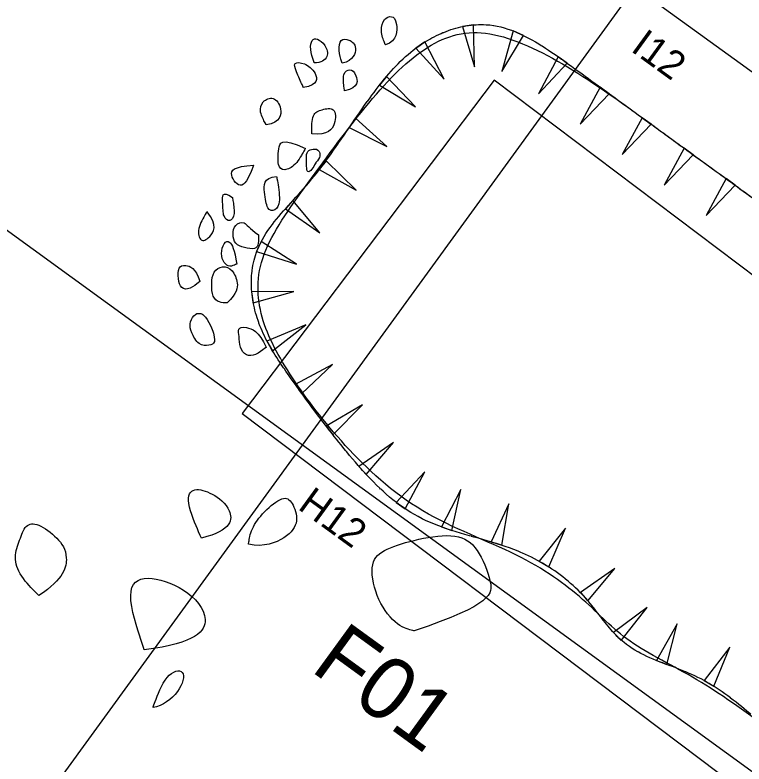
# Model space of a CAD drawing. Extents: x -823 to 4, y -30 to 727.
# Drawn here: x -530.313 to -529.048, y 142.718 to 144.02 of the extents above; entities that cross this region are included whole.
import ezdxf

# ---------------------------------------------------------------- set-up
doc = ezdxf.new("R2010")
doc.units = 0
for name, color, linetype in [('Burial', 7, 'Continuous'), ('Later village', 7, 'Continuous'), ('Limestone Cobbles', 7, 'Continuous'), ('Postholes', 7, 'Continuous'), ('Quadrat IDs', 7, 'Continuous'), ('Quadrat Outlines', 7, 'Continuous'), ('River', 7, 'Continuous'), ('Road', 7, 'Continuous')]:
    doc.layers.add(name, color=color, linetype=linetype)

msp = doc.modelspace()

# ---------------------------------------------------------------- linework, layer by layer
at = {"layer": 'Burial'}
for points in [[(-529.5703, 143.989), (-529.5691, 143.9895), (-529.5649, 143.9912), (-529.5606, 143.9927), (-529.5564, 143.9942), (-529.5521, 143.9955), (-529.5478, 143.9967), (-529.5434, 143.9979), (-529.5391, 143.999), (-529.5347, 143.9998), (-529.5304, 144.0007), (-529.5271, 144.0012)], [(-529.5271, 144.0012), (-529.526, 144.0014), (-529.5216, 144.0019), (-529.5172, 144.0024), (-529.5129, 144.0028), (-529.5085, 144.0029), (-529.5041, 144.003), (-529.4998, 144.003), (-529.4955, 144.0027), (-529.4891, 144.0023), (-529.4827, 144.0014), (-529.4823, 144.0014)], [(-529.4822, 144.0013), (-529.4764, 144.0002), (-529.4701, 143.9989), (-529.4639, 143.9972), (-529.4578, 143.9952), (-529.4516, 143.9932), (-529.4456, 143.9908), (-529.4395, 143.9882), (-529.4393, 143.9881)], [(-529.6098, 143.9675), (-529.6074, 143.9692), (-529.6024, 143.9724), (-529.5973, 143.9755), (-529.5934, 143.9778), (-529.5895, 143.9799), (-529.5855, 143.982), (-529.5815, 143.984), (-529.5774, 143.986), (-529.5732, 143.9877), (-529.5704, 143.989)], [(-529.4393, 143.9881), (-529.4335, 143.9855), (-529.4276, 143.9826), (-529.4217, 143.9795), (-529.4158, 143.9763), (-529.4099, 143.973), (-529.4041, 143.9694), (-529.3998, 143.9668)], [(-529.6444, 143.9388), (-529.6439, 143.9393), (-529.6396, 143.9433), (-529.6353, 143.9473), (-529.6309, 143.9512), (-529.6263, 143.955), (-529.6218, 143.9587), (-529.6171, 143.9624), (-529.6122, 143.9658), (-529.6098, 143.9675)], [(-529.3997, 143.9667), (-529.3983, 143.9659), (-529.3926, 143.9622), (-529.3869, 143.9584), (-529.3812, 143.9546), (-529.3756, 143.9508), (-529.37, 143.9468), (-529.3644, 143.9429), (-529.3625, 143.9415)], [(-529.6745, 143.9053), (-529.6718, 143.9087), (-529.668, 143.9132), (-529.6641, 143.9177), (-529.6602, 143.9222), (-529.6563, 143.9265), (-529.6522, 143.9308), (-529.6481, 143.9351), (-529.6445, 143.9387)], [(-529.3625, 143.9415), (-529.3589, 143.9389), (-529.3534, 143.935), (-529.3474, 143.9306), (-529.3414, 143.9263), (-529.3355, 143.9221), (-529.3295, 143.9178), (-529.326, 143.9152)], [(-529.3259, 143.9151), (-529.3236, 143.9135), (-529.3178, 143.9093), (-529.3119, 143.905), (-529.3061, 143.9008), (-529.3003, 143.8966), (-529.2945, 143.8923), (-529.2895, 143.8887)], [(-529.7016, 143.8695), (-529.697, 143.8758), (-529.6936, 143.8806), (-529.69, 143.8853), (-529.6865, 143.89), (-529.6829, 143.8948), (-529.6792, 143.8994), (-529.6755, 143.9041), (-529.6745, 143.9053)], [(-529.2895, 143.8887), (-529.2887, 143.8881), (-529.2829, 143.8839), (-529.2771, 143.8797), (-529.2714, 143.8755), (-529.2656, 143.8714), (-529.2599, 143.8672), (-529.2542, 143.863), (-529.2531, 143.8622)], [(-529.7274, 143.8324), (-529.7243, 143.8369), (-529.7199, 143.8434), (-529.7154, 143.8499), (-529.7108, 143.8564), (-529.7063, 143.8629), (-529.7017, 143.8693)], [(-529.253, 143.8621), (-529.2484, 143.8588), (-529.2427, 143.8546), (-529.2369, 143.8504), (-529.2312, 143.8462), (-529.2254, 143.842), (-529.2196, 143.8378), (-529.2167, 143.8357)], [(-529.7529, 143.7954), (-529.7511, 143.7979), (-529.7466, 143.8044), (-529.7421, 143.8109), (-529.7377, 143.8174), (-529.7332, 143.8239), (-529.7288, 143.8304), (-529.7274, 143.8324)], [(-529.2167, 143.8357), (-529.2139, 143.8336), (-529.2109, 143.8314), (-529.2079, 143.8293), (-529.2049, 143.8271), (-529.202, 143.8249), (-529.199, 143.8228), (-529.196, 143.8206), (-529.193, 143.8184), (-529.19, 143.8163), (-529.187, 143.8141), (-529.1841, 143.8119), (-529.1811, 143.8098), (-529.1803, 143.8092)], [(-529.1802, 143.8091), (-529.1781, 143.8076), (-529.1729, 143.8039), (-529.1678, 143.8001), (-529.1626, 143.7964), (-529.1575, 143.7926), (-529.1523, 143.7889), (-529.1472, 143.7852), (-529.1438, 143.7827)], [(-529.7792, 143.7588), (-529.7787, 143.7594), (-529.774, 143.7658), (-529.7693, 143.7722), (-529.7647, 143.7786), (-529.7601, 143.785), (-529.7556, 143.7915), (-529.7529, 143.7952)], [(-529.1438, 143.7827), (-529.142, 143.7814), (-529.1369, 143.7777), (-529.1318, 143.774), (-529.1266, 143.7702), (-529.1215, 143.7665), (-529.1163, 143.7627), (-529.1112, 143.759), (-529.1074, 143.7563)], [(-529.8073, 143.7237), (-529.8035, 143.7281), (-529.7984, 143.7343), (-529.7934, 143.7405), (-529.7884, 143.7468), (-529.7835, 143.7531), (-529.7792, 143.7588)], [(-529.1073, 143.7562), (-529.1061, 143.7553), (-529.1009, 143.7515), (-529.0958, 143.7478), (-529.0906, 143.7441), (-529.0855, 143.7403), (-529.0804, 143.7366), (-529.0752, 143.7329), (-529.071, 143.7298)], [(-529.8375, 143.6901), (-529.8343, 143.6936), (-529.83, 143.6983), (-529.8257, 143.703), (-529.8214, 143.7077), (-529.8172, 143.7125), (-529.8129, 143.7172), (-529.8088, 143.722), (-529.8074, 143.7236)], [(-529.071, 143.7298), (-529.0701, 143.7291), (-529.0649, 143.7254), (-529.0598, 143.7217), (-529.0547, 143.7179), (-529.049, 143.7138), (-529.0433, 143.7097), (-529.0377, 143.7056), (-529.0346, 143.7034)], [(-529.8665, 143.6558), (-529.8632, 143.6602), (-529.8592, 143.665), (-529.8553, 143.6699), (-529.8512, 143.6747), (-529.847, 143.6794), (-529.8428, 143.6842), (-529.8386, 143.6889), (-529.8375, 143.6901)], [(-529.89, 143.6174), (-529.8893, 143.6189), (-529.8867, 143.6244), (-529.8839, 143.6297), (-529.8807, 143.6349), (-529.8776, 143.6402), (-529.8742, 143.6453), (-529.8706, 143.6503), (-529.867, 143.6553), (-529.8666, 143.6557)], [(-529.9017, 143.5742), (-529.9016, 143.5757), (-529.901, 143.5803), (-529.9003, 143.5847), (-529.8993, 143.5891), (-529.8984, 143.5935), (-529.8972, 143.5979), (-529.8959, 143.6021), (-529.894, 143.6079), (-529.8918, 143.6135), (-529.89, 143.6174)], [(-529.9011, 143.5292), (-529.9011, 143.5296), (-529.9016, 143.5343), (-529.9021, 143.5389), (-529.9025, 143.5436), (-529.9027, 143.5482), (-529.9028, 143.5528), (-529.9028, 143.5575), (-529.9026, 143.5621), (-529.9025, 143.5667), (-529.9021, 143.5712), (-529.9018, 143.5741)], [(-529.8903, 143.4857), (-529.8914, 143.4887), (-529.8929, 143.4933), (-529.8943, 143.4977), (-529.8956, 143.5022), (-529.8967, 143.5067), (-529.8978, 143.5112), (-529.8988, 143.5158), (-529.8996, 143.5204), (-529.9005, 143.525), (-529.9011, 143.5292)], [(-529.8712, 143.4449), (-529.8714, 143.4451), (-529.8737, 143.4493), (-529.8759, 143.4535), (-529.8782, 143.4578), (-529.8803, 143.4621), (-529.8823, 143.4664), (-529.8843, 143.4708), (-529.8862, 143.4752), (-529.888, 143.4797), (-529.8898, 143.4842), (-529.8903, 143.4855)], [(-529.8472, 143.4069), (-529.8484, 143.4086), (-529.851, 143.4126), (-529.8537, 143.4166), (-529.8564, 143.4206), (-529.859, 143.4246), (-529.8615, 143.4287), (-529.8641, 143.4327), (-529.8666, 143.4368), (-529.869, 143.441), (-529.8712, 143.4449)], [(-529.8212, 143.37), (-529.8229, 143.3725), (-529.8266, 143.3776), (-529.8302, 143.3827), (-529.8338, 143.3878), (-529.8374, 143.3929), (-529.8402, 143.3968), (-529.8429, 143.4007), (-529.8456, 143.4047), (-529.8471, 143.4068)], [(-529.7946, 143.3338), (-529.7972, 143.3373), (-529.8009, 143.3423), (-529.8046, 143.3473), (-529.8083, 143.3523), (-529.812, 143.3573), (-529.8156, 143.3624), (-529.8193, 143.3674), (-529.8212, 143.37)], [(-529.7672, 143.2979), (-529.7707, 143.3024), (-529.7745, 143.3073), (-529.7783, 143.3123), (-529.7821, 143.3173), (-529.7859, 143.3223), (-529.7897, 143.3273), (-529.7934, 143.3323), (-529.7945, 143.3337)], [(-529.7392, 143.2628), (-529.7423, 143.2666), (-529.7471, 143.2727), (-529.7511, 143.2776), (-529.7551, 143.2826), (-529.759, 143.2875), (-529.7629, 143.2925), (-529.7668, 143.2974), (-529.7672, 143.2979)], [(-529.7099, 143.2285), (-529.7122, 143.231), (-529.7173, 143.2369), (-529.7224, 143.2427), (-529.7275, 143.2487), (-529.7324, 143.2547), (-529.7374, 143.2606), (-529.7391, 143.2627)], [(-529.6785, 143.1962), (-529.68, 143.1976), (-529.6855, 143.203), (-529.691, 143.2084), (-529.6964, 143.2139), (-529.7017, 143.2196), (-529.707, 143.2253), (-529.7099, 143.2285)], [(-529.6439, 143.1674), (-529.6451, 143.1682), (-529.6511, 143.1728), (-529.6571, 143.1774), (-529.6629, 143.1823), (-529.6687, 143.1873), (-529.6744, 143.1924), (-529.6784, 143.1961)], [(-529.6056, 143.144), (-529.6065, 143.1445), (-529.6134, 143.1482), (-529.62, 143.1517), (-529.6264, 143.1556), (-529.6327, 143.1597), (-529.639, 143.1638), (-529.6439, 143.1674)], [(-529.5638, 143.1271), (-529.5702, 143.1294), (-529.5776, 143.132), (-529.585, 143.1349), (-529.5922, 143.138), (-529.5995, 143.1411), (-529.6054, 143.1439)], [(-529.5208, 143.114), (-529.5244, 143.115), (-529.5321, 143.1172), (-529.5398, 143.1195), (-529.5475, 143.1219), (-529.5551, 143.1242), (-529.5627, 143.1267), (-529.5638, 143.1271)], [(-529.4775, 143.1013), (-529.4779, 143.1015), (-529.4856, 143.1039), (-529.4934, 143.1061), (-529.5011, 143.1084), (-529.5089, 143.1106), (-529.5166, 143.1128), (-529.5206, 143.1139)], [(-529.4352, 143.0862), (-529.4399, 143.0882), (-529.4474, 143.0911), (-529.4549, 143.0938), (-529.4625, 143.0966), (-529.4702, 143.0991), (-529.4775, 143.1013)], [(-529.3949, 143.0659), (-529.396, 143.0666), (-529.4011, 143.0694), (-529.4062, 143.0723), (-529.4114, 143.0751), (-529.4166, 143.0777), (-529.4218, 143.0803), (-529.4271, 143.0827), (-529.4325, 143.085), (-529.435, 143.0861)], [(-529.3581, 143.0402), (-529.3622, 143.0435), (-529.3669, 143.0471), (-529.3716, 143.0505), (-529.3764, 143.0539), (-529.3812, 143.0572), (-529.3861, 143.0604), (-529.391, 143.0635), (-529.3949, 143.0659)], [(-529.3252, 143.0093), (-529.3276, 143.0119), (-529.3317, 143.0161), (-529.3358, 143.0204), (-529.3401, 143.0244), (-529.3444, 143.0284), (-529.3487, 143.0323), (-529.3532, 143.0362), (-529.3577, 143.0398), (-529.358, 143.0401)], [(-529.2968, 142.9745), (-529.299, 142.9774), (-529.3016, 142.9806), (-529.3041, 142.9839), (-529.3067, 142.9872), (-529.3092, 142.9904), (-529.3118, 142.9936), (-529.3144, 142.9969), (-529.3171, 143), (-529.3198, 143.0032), (-529.3236, 143.0076), (-529.3252, 143.0093)], [(-529.2677, 142.9401), (-529.2704, 142.9429), (-529.2731, 142.9458), (-529.2759, 142.9488), (-529.2785, 142.9518), (-529.2812, 142.9549), (-529.2838, 142.958), (-529.2863, 142.9612), (-529.2889, 142.9644), (-529.2915, 142.9676), (-529.294, 142.9708), (-529.2965, 142.9741), (-529.2967, 142.9744)], [(-529.2318, 142.9133), (-529.232, 142.9134), (-529.237, 142.9162), (-529.2419, 142.9193), (-529.2467, 142.9224), (-529.2514, 142.9258), (-529.2559, 142.9294), (-529.2589, 142.9319), (-529.2619, 142.9345), (-529.2648, 142.9373), (-529.2676, 142.94), (-529.2677, 142.9401)], [(-529.1907, 142.8948), (-529.1944, 142.8962), (-529.1999, 142.8984), (-529.2054, 142.9007), (-529.2109, 142.9031), (-529.2163, 142.9055), (-529.2216, 142.908), (-529.2268, 142.9107), (-529.2317, 142.9132)], [(-529.1488, 142.8786), (-529.1494, 142.8788), (-529.155, 142.8811), (-529.1606, 142.8833), (-529.1662, 142.8855), (-529.1719, 142.8876), (-529.1775, 142.8897), (-529.1832, 142.8919), (-529.1888, 142.894), (-529.1907, 142.8948)], [(-529.1084, 142.8585), (-529.1114, 142.8603), (-529.1167, 142.8633), (-529.1221, 142.8662), (-529.1276, 142.869), (-529.1329, 142.8716), (-529.1383, 142.8741), (-529.1439, 142.8765), (-529.1486, 142.8785)], [(-529.0713, 142.8332), (-529.076, 142.8368), (-529.0809, 142.8403), (-529.0858, 142.8439), (-529.0908, 142.8474), (-529.0959, 142.8507), (-529.101, 142.854), (-529.1062, 142.8572), (-529.1084, 142.8585)], [(-529.0361, 142.805), (-529.0378, 142.8065), (-529.0425, 142.8104), (-529.0472, 142.8142), (-529.052, 142.8181), (-529.0567, 142.8219), (-529.0615, 142.8257), (-529.0663, 142.8294), (-529.0711, 142.8331), (-529.0711, 142.8332)]]:
    msp.add_lwpolyline(points, dxfattribs=at)
for points in [[(-529.5176, 144.0027), (-529.5366, 143.9997), (-529.5157, 143.9297)], [(-529.4305, 143.9842), (-529.4482, 143.992), (-529.4684, 143.9218)], [(-529.6019, 143.9731), (-529.6177, 143.9619), (-529.568, 143.9084)], [(-529.3546, 143.9359), (-529.3703, 143.9471), (-529.4046, 143.8826)], [(-527.9284, 142.7343), (-529.4816, 143.9063), (-529.9187, 143.3271), (-528.3322, 142.13)], [(-529.6685, 143.9128), (-529.6806, 143.8978), (-529.6181, 143.8599)], [(-529.2817, 143.883), (-529.2973, 143.8944), (-529.3321, 143.8302)], [(-529.722, 143.8404), (-529.7329, 143.8245), (-529.6677, 143.7915)], [(-529.2089, 143.83), (-529.2245, 143.8413), (-529.2593, 143.7771)], [(-529.136, 143.777), (-529.1516, 143.7884), (-529.1864, 143.7241)], [(-529.7734, 143.7665), (-529.785, 143.751), (-529.7213, 143.7153)], [(-529.0631, 143.7241), (-529.0788, 143.7354), (-529.1135, 143.6712)], [(-529.831, 143.6972), (-529.844, 143.683), (-529.7839, 143.6414)], [(-529.8859, 143.6262), (-529.8941, 143.6087), (-529.8244, 143.5868)], [(-529.9025, 143.5388), (-529.8997, 143.5197), (-529.8294, 143.5396)], [(-529.8761, 143.4532), (-529.8664, 143.4365), (-529.8086, 143.4813)], [(-529.8268, 143.3779), (-529.8155, 143.3622), (-529.7624, 143.4123)], [(-529.7731, 143.3055), (-529.7613, 143.2903), (-529.71, 143.3423)], [(-529.7163, 143.2356), (-529.7034, 143.2213), (-529.6561, 143.2769)], [(-529.6518, 143.173), (-529.6361, 143.1617), (-529.6018, 143.2262)], [(-529.5729, 143.1303), (-529.5547, 143.1239), (-529.5395, 143.1953)], [(-529.4867, 143.1042), (-529.4683, 143.0985), (-529.456, 143.1705)], [(-529.4032, 143.0709), (-529.3867, 143.0609), (-529.3575, 143.1279)], [(-529.3318, 143.0164), (-529.3187, 143.0022), (-529.272, 143.0584)], [(-529.2744, 142.947), (-529.261, 142.9332), (-529.2159, 142.9906)], [(-529.1997, 142.8983), (-529.1817, 142.8912), (-529.164, 142.9621)], [(-529.1168, 142.8634), (-529.1001, 142.8537), (-529.0721, 142.9212)]]:
    msp.add_lwpolyline(points, close=True, dxfattribs=at)
msp.add_open_spline([(-528.0854, 142.366), (-527.8531, 142.6482), (-527.8624, 142.8271), (-527.9513, 142.9682), (-528.123, 143.093), (-528.4164, 143.3061), (-528.5183, 143.3802), (-528.7523, 143.4983), (-528.8454, 143.5659), (-528.9044, 143.6088), (-528.9867, 143.6685), (-529.0547, 143.7179), (-529.1781, 143.8076), (-529.2139, 143.8336), (-529.3534, 143.935), (-529.4955, 144.0027), (-529.5973, 143.9755), (-529.697, 143.8758), (-529.8088, 143.722), (-529.8959, 143.6021), (-529.8929, 143.4933), (-529.8374, 143.3929), (-529.7471, 143.2727), (-529.6134, 143.1482), (-529.4325, 143.085), (-529.3198, 143.0032), (-529.2559, 142.9294), (-529.1276, 142.869), (-529.0095, 142.7832), (-528.8449, 142.6636), (-528.709, 142.5648), (-528.5068, 142.418), (-528.3052, 142.3043), (-528.2008, 142.305), (-528.0854, 142.366), (-528.0854, 142.366), (-528.0854, 142.366)], degree=3, dxfattribs=at)
at = {"layer": 'Later village'}
msp.add_circle((-545.1062, 136.6973), 41.2492, dxfattribs=at)
at = {"layer": 'Limestone Cobbles'}
for points in [[(-529.6703, 143.9677), (-529.6492, 143.9746), (-529.6493, 144.0113), (-529.6593, 144.0186), (-529.6729, 144.0147), (-529.6801, 143.9931), (-529.6703, 143.9677), (-529.6703, 143.9677), (-529.6703, 143.9677)], [(-529.794, 143.9364), (-529.782, 143.9361), (-529.7671, 143.946), (-529.7743, 143.9687), (-529.7893, 143.9796), (-529.7983, 143.9778), (-529.8019, 143.9613), (-529.794, 143.9364), (-529.794, 143.9364), (-529.794, 143.9364)], [(-529.7452, 143.9358), (-529.7256, 143.9406), (-529.7172, 143.9659), (-529.7337, 143.9779), (-529.749, 143.979), (-529.7524, 143.9585), (-529.7452, 143.9358), (-529.7452, 143.9358), (-529.7452, 143.9358)], [(-529.8128, 143.8938), (-529.786, 143.898), (-529.7897, 143.9213), (-529.8113, 143.937), (-529.8309, 143.9383), (-529.8259, 143.9231), (-529.8128, 143.8938), (-529.8128, 143.8938), (-529.8128, 143.8938)], [(-529.7413, 143.888), (-529.7152, 143.8935), (-529.7215, 143.9195), (-529.731, 143.9264), (-529.7455, 143.9201), (-529.7413, 143.888), (-529.7413, 143.888), (-529.7413, 143.888)], [(-529.877, 143.8289), (-529.852, 143.8329), (-529.8492, 143.8599), (-529.8642, 143.8792), (-529.8849, 143.8706), (-529.8898, 143.8512), (-529.877, 143.8289), (-529.877, 143.8289), (-529.877, 143.8289)], [(-529.7979, 143.8131), (-529.77, 143.8104), (-529.7551, 143.8309), (-529.7572, 143.8607), (-529.7811, 143.8552), (-529.7983, 143.8493), (-529.7979, 143.8131), (-529.7979, 143.8131), (-529.7979, 143.8131)], [(-529.8091, 143.788), (-529.8526, 143.8081), (-529.8559, 143.7868), (-529.8581, 143.7563), (-529.8466, 143.7479), (-529.826, 143.7574), (-529.8091, 143.788), (-529.8091, 143.788), (-529.8091, 143.788)], [(-529.7911, 143.7632), (-529.7826, 143.7711), (-529.7835, 143.7866), (-529.7957, 143.7871), (-529.807, 143.7842), (-529.8075, 143.7714), (-529.8074, 143.7563), (-529.8061, 143.7448), (-529.7974, 143.7504), (-529.7911, 143.7632), (-529.7911, 143.7632), (-529.7911, 143.7632)], [(-529.8989, 143.759), (-529.9347, 143.756), (-529.9434, 143.744), (-529.9187, 143.7107), (-529.8989, 143.759), (-529.8989, 143.759), (-529.8989, 143.759)], [(-529.8592, 143.7391), (-529.8828, 143.7371), (-529.8803, 143.7101), (-529.876, 143.6802), (-529.862, 143.6784), (-529.8511, 143.6935), (-529.8592, 143.7391), (-529.8592, 143.7391), (-529.8592, 143.7391)], [(-529.9359, 143.7025), (-529.9549, 143.7163), (-529.9521, 143.6928), (-529.9526, 143.6679), (-529.9401, 143.6588), (-529.9306, 143.6719), (-529.9359, 143.7025), (-529.9359, 143.7025), (-529.9359, 143.7025)], [(-529.98, 143.6779), (-529.9602, 143.6536), (-529.9773, 143.6301), (-529.9914, 143.6243), (-529.9982, 143.6476), (-529.98, 143.6779), (-529.98, 143.6779), (-529.98, 143.6779)], [(-529.8904, 143.6375), (-529.9075, 143.6499), (-529.9142, 143.6627), (-529.9326, 143.6559), (-529.9362, 143.6385), (-529.9317, 143.6213), (-529.916, 143.6156), (-529.895, 143.6117), (-529.8904, 143.6224), (-529.8904, 143.6375), (-529.8904, 143.6375), (-529.8904, 143.6375)], [(-529.9285, 143.587), (-529.9322, 143.6123), (-529.941, 143.63), (-529.9509, 143.6249), (-529.9568, 143.6047), (-529.951, 143.5885), (-529.9409, 143.5812), (-529.9285, 143.587), (-529.9285, 143.587), (-529.9285, 143.587)], [(-529.9922, 143.5571), (-529.9999, 143.5807), (-530.0199, 143.5864), (-530.0302, 143.5826), (-530.0305, 143.5611), (-530.0258, 143.5432), (-530.0097, 143.5425), (-529.9922, 143.5571), (-529.9922, 143.5571), (-529.9922, 143.5571)], [(-529.9448, 143.5194), (-529.9275, 143.5367), (-529.9254, 143.5547), (-529.9353, 143.5779), (-529.953, 143.5851), (-529.9699, 143.5748), (-529.9725, 143.5531), (-529.9708, 143.5286), (-529.9587, 143.5198), (-529.9448, 143.5194), (-529.9448, 143.5194), (-529.9448, 143.5194)], [(-529.9698, 143.4706), (-529.9805, 143.4956), (-529.9916, 143.5036), (-530.0036, 143.4994), (-530.011, 143.4823), (-530.0081, 143.4699), (-529.9947, 143.4446), (-529.9754, 143.4451), (-529.9646, 143.4499), (-529.9698, 143.4706), (-529.9698, 143.4706), (-529.9698, 143.4706)], [(-529.8771, 143.4426), (-529.8897, 143.4706), (-529.9161, 143.4797), (-529.9268, 143.475), (-529.9237, 143.4623), (-529.9241, 143.4415), (-529.9118, 143.4269), (-529.8964, 143.4277), (-529.8771, 143.4426), (-529.8771, 143.4426), (-529.8771, 143.4426)], [(-529.9896, 143.1108), (-529.936, 143.1245), (-529.935, 143.1633), (-529.9716, 143.1898), (-530.0037, 143.2), (-530.0193, 143.1785), (-529.9896, 143.1108), (-529.9896, 143.1108), (-529.9896, 143.1108)], [(-529.9078, 143.1002), (-529.8807, 143.0945), (-529.84, 143.1109), (-529.8189, 143.14), (-529.8321, 143.175), (-529.8466, 143.1856), (-529.8821, 143.1571), (-529.9044, 143.1264), (-529.9078, 143.1002), (-529.9078, 143.1002), (-529.9078, 143.1002)], [(-530.2717, 143.011), (-530.2282, 143.0403), (-530.2186, 143.0818), (-530.2381, 143.1116), (-530.2747, 143.1382), (-530.2956, 143.1353), (-530.3051, 143.1076), (-530.3162, 143.0787), (-530.3056, 143.0447), (-530.2717, 143.011), (-530.2717, 143.011), (-530.2717, 143.011)], [(-530.0889, 142.9166), (-529.9975, 142.9289), (-529.9672, 142.9706), (-530.0172, 143.0256), (-530.0882, 143.0491), (-530.1245, 143.0249), (-530.0889, 142.9166), (-530.0889, 142.9166), (-530.0889, 142.9166)], [(-530.0737, 142.8168), (-530.0573, 142.8189), (-530.025, 142.8431), (-530.0151, 142.8861), (-530.0518, 142.8774), (-530.0737, 142.8168), (-530.0737, 142.8168), (-530.0737, 142.8168)]]:
    msp.add_open_spline(points, degree=3, dxfattribs=at)
at = {"layer": 'Postholes'}
msp.add_open_spline([(-529.6204, 142.9499), (-529.4827, 142.9959), (-529.4846, 143.0342), (-529.5096, 143.0956), (-529.5434, 143.1202), (-529.6146, 143.1102), (-529.6725, 143.092), (-529.698, 143.0715), (-529.689, 143.0097), (-529.6529, 142.9579), (-529.6204, 142.9499), (-529.6204, 142.9499), (-529.6204, 142.9499)], degree=3, dxfattribs=at)
at = {"layer": 'Quadrat Outlines'}
for p, q in [((-526.3471, 148.0455), (-535.5948, 135.3171)), ((-526.8504, 142.3339), (-531.6235, 145.8018)), ((-527.4284, 141.5384), (-532.997, 145.5843))]:
    msp.add_line(p, q, dxfattribs=at)
at = {"layer": 'River'}
msp.add_open_spline([(-542.0663, -26.3327), (-524.2341, -14.7774), (-512.2509, 3.1974), (-512.2509, 3.1974), (-512.2509, 19.8884), (-508.3991, 31.729), (-496.1305, 46.1374), (-491.7081, 50.2745), (-486.1445, 50.2745), (-472.3067, 47.8493), (-461.6073, 47.8493), (-450.0521, 54.4116), (-441.778, 51.7849), (-435.9289, 41.1444), (-432.5901, 33.1312), (-420.6646, 25.0241), (-410.6785, 21.8856), (-400.4072, 21.8856), (-381.0057, 20.1737), (-360.3203, 26.736), (-353.0279, 31.4456), (-346.5828, 37.2612), (-342.3454, 49.4186), (-339.1435, 57.4875), (-326.2251, 73.2424), (-320.297, 79.5841), (-315.9537, 81.9445), (-305.9677, 98.2075), (-298.4068, 114.4705), (-292.5579, 127.595), (-287.1369, 139.1503), (-274.155, 160.977)], degree=2, dxfattribs=at)
at = {"layer": 'Road'}
for points in [[(-574.7508, 101.4934), (-563.6682, 106.1689), (-556.4637, 110.4468), (-551.6427, 113.9484), (-546.0604, 119.0232), (-542.2544, 122.7278), (-540.9857, 124.6562), (-537.7378, 128.6653), (-533.069, 133.2326), (-530.7854, 135.4655), (-527.5375, 137.9521), (-522.1582, 141.606), (-519.3671, 143.0777), (-517.1342, 145.1076), (-515.0028, 147.5435), (-513.2774, 149.6241), (-512.0594, 151.5526), (-512.0594, 154.1407), (-513.0236, 156.9318), (-516.0685, 158.911), (-519.2149, 159.9767), (-524.3911, 159.9767), (-526.6748, 159.9767), (-532.7645, 159.9767), (-539.9707, 159.9767), (-544.6903, 159.9767), (-550.374, 159.9767), (-553.6823, 159.9767), (-556.9712, 160.6364), (-560.3713, 160.0274), (-563.1117, 160.5349), (-566.42, 160.5349), (-568.7955, 161.0931), (-575.1389, 161.0931)], [(-574.9091, 98.3403), (-570.4052, 100.2471), (-566.2958, 101.8579), (-562.022, 104.2578), (-557.8797, 106.7563), (-555.0525, 109.1562), (-552.0279, 111.6876), (-548.5432, 114.219), (-546.3734, 115.797), (-544.7625, 117.1449), (-543.5133, 118.5257), (-542.79, 119.6434), (-540.3244, 121.4844), (-539.108, 123.0953), (-537.8259, 124.9363), (-537.267, 125.9554), (-534.7685, 128.0923), (-531.9083, 131.0511), (-530.5933, 132.4647), (-528.8838, 134.2071), (-525.6292, 137.0673), (-523.821, 138.4151), (-522.3745, 139.3356), (-519.0213, 141.3082), (-517.3446, 142.2615), (-516.0296, 143.3135), (-514.9776, 144.4313), (-513.6297, 145.8121), (-512.3805, 147.7517), (-511.2956, 149.8228), (-510.6052, 152.3871), (-509.356, 155.6746), (-507.9094, 158.5348), (-507.4492, 159.3566), (-506.7259, 160.0799), (-506.1013, 160.0799), (-503.8001, 160.0799), (-498.6386, 160.0799), (-495.3303, 160.0799), (-492.1951, 159.6196), (-489.6966, 159.1594), (-484.8639, 159.1594), (-482.4641, 158.8306), (-479.1108, 158.3375), (-475.626, 157.7786), (-471.2536, 157.7786), (-467.7688, 157.417), (-463.6266, 156.365), (-458.9254, 154.9842), (-454.3887, 153.8007), (-452.5805, 153.4391)]]:
    msp.add_open_spline(points, degree=2, dxfattribs=at)

# ---------------------------------------------------------------- texts
at = {"layer": 'Quadrat IDs'}
for s, p in [('I12', (-529.2461, 143.9581)), ('H12', (-529.8241, 143.1626))]:
    msp.add_text(s, height=0.04917, rotation=324, dxfattribs=at).set_placement(p)
at = {"layer": 'Quadrat Outlines'}
msp.add_text('F01', height=0.10817, rotation=324, dxfattribs=at).set_placement((-529.8025, 142.8816))

doc.saveas('drawing.dxf')
